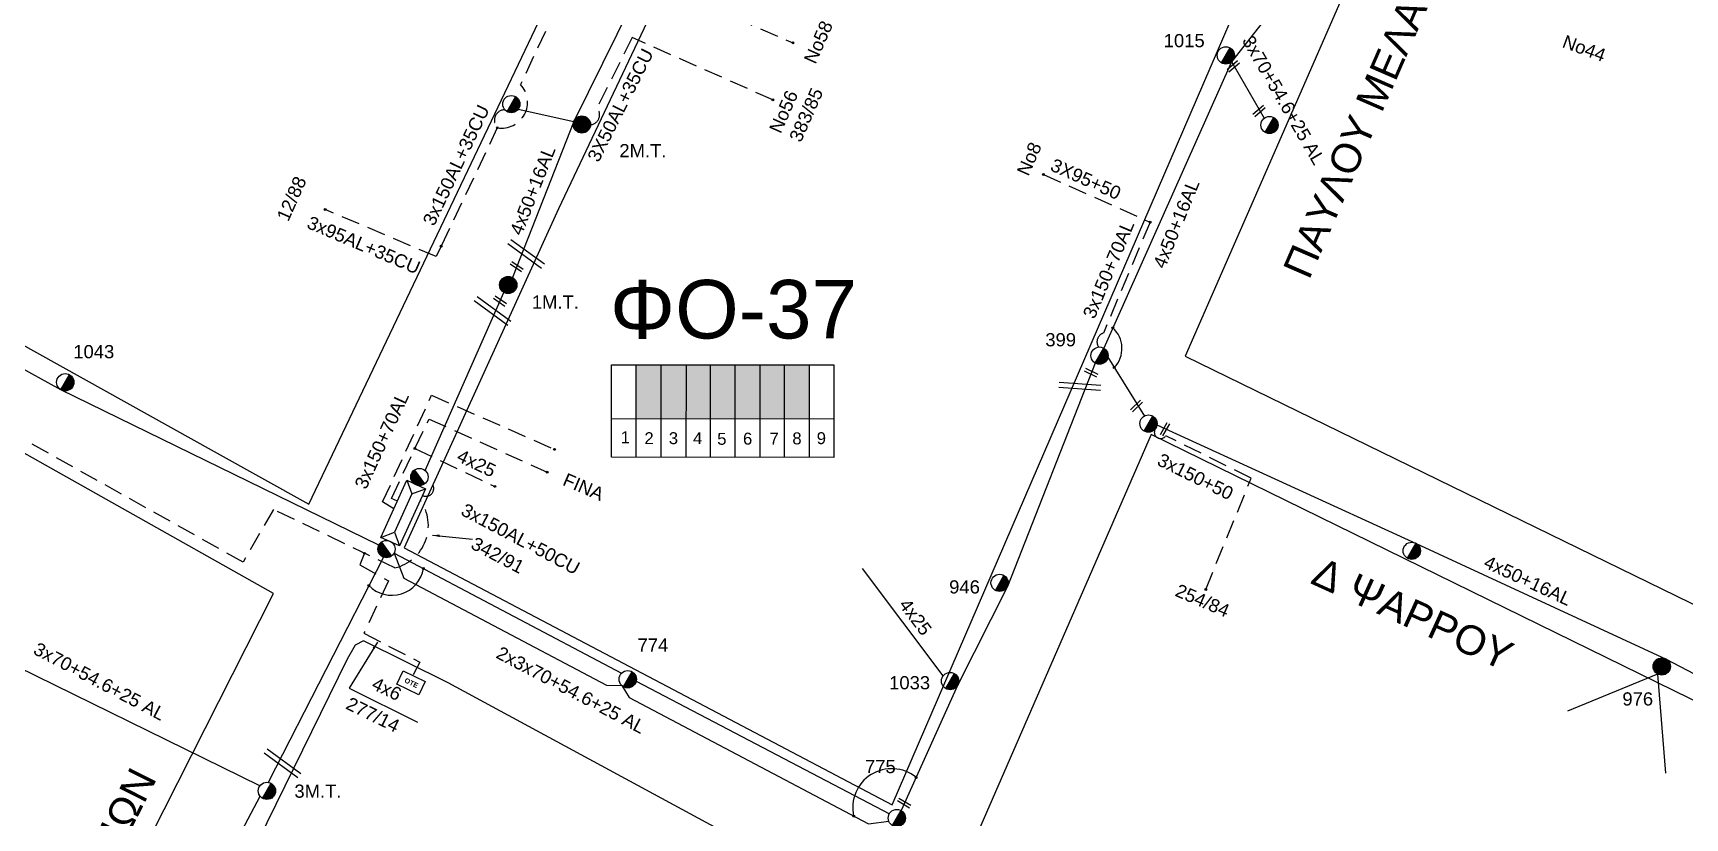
# Model space of a CAD drawing. Header units: millimetres. Extents: x 1020 to 3238, y 796 to 1818.
# Drawn here: x 1877 to 2102.6, y 1522.9 to 1630.1 of the extents above; entities that cross this region are included whole.
import ezdxf
from ezdxf.enums import TextEntityAlignment as Align

# ---------------------------------------------------------------- set-up
doc = ezdxf.new("R2010")
doc.units = ezdxf.units.MM
doc.linetypes.add('DASHED', pattern=[19.05, 12.7, -6.35])
for name, color, linetype, lineweight in [('3x150+50', 7, 'Continuous', 30), ('3x150+70AL', 7, 'DASHED', 30), ('3x150AL+35CU', 7, 'Continuous', 30), ('3x150AL+50CU', 7, 'Continuous', 30), ('3x70+54.6+25 AL', 7, 'SYN_LINE', 30), ('3X95+50', 7, 'Continuous', 30), ('3x95AL+35CU', 7, 'Continuous', 30), ('4x25', 7, 'Continuous', 30), ('4x50+16AL', 7, 'Continuous', 30), ('Υπόβαθρο ΔΕΗ', 7, 'Continuous', 30)]:
    doc.layers.add(name, color=color, linetype=linetype, lineweight=lineweight)
for name, color, linetype in [('3X50AL+35CU', 7, 'Continuous'), ('Pillar OTE', 7, 'Continuous'), ('text οδών', 7, 'Continuous'), ('text_kalodion', 7, 'Continuous'), ('Επιγραφές - Σχήματα', 7, 'Continuous'), ('Καλώδια ΧΤ   3x150AL+50CU', 7, 'DASHED'), ('Καλώδια ΧΤ   3x150AL+50XLPE', 7, 'DASHED'), ('Μηχανική τομή', 7, 'Continuous'), ('Στύλος Ξύλινος', 7, 'Continuous'), ('Στύλος Ξύλινος @ 1', 7, 'Continuous'), ('Στύλος ΦΜ', 7, 'Continuous'), ('Στύλος ΦΜ @ 1', 7, 'Continuous'), ('Συνδέσεις', 7, 'Continuous'), ('Τομή', 7, 'Continuous'), ('Υποσταθμός εναέριος 2 στύλων', 7, 'Continuous'), ('Υποσταθμός πόλεως', 7, 'Continuous')]:
    doc.layers.add(name, color=color, linetype=linetype)
doc.styles.add('arial', font='arial.ttf')
doc.styles.get("Standard").update_dxf_attribs({"font": 'arial.ttf'})
doc.linetypes.add('SYN_LINE', pattern='A,0.5,-0.0001,["/\\/\\/\\/",Standard,S=0.1,R=0,X=0,Y=-0.05],-0.25', length=0.7501)
doc.dimstyles.new('ISO-25', dxfattribs={"dimtxt": 2.5, "dimasz": 2.5, "dimexe": 1.25, "dimexo": 0.625, "dimtad": 1, "dimtxsty": 'Standard', "dimcen": 2.5, "dimadec": 0, "dimazin": 0, "dimtfac": 1, "dimtmove": 0, "dimatfit": 3, "dimfxl": 1, "dimarcsym": 0})

# ---------------------------------------------------------------- blocks, each defined once
blk = doc.blocks.new('ΥΠΑΡΧΩΝ ΤΣΙΜΕΝΤΕΝΙΟΣ ΣΤΥΛΟΣ')
at = {"layer": 'Στύλος ΦΜ'}
blk.add_hatch(color=7, dxfattribs=at).paths.add_polyline_path([(-1.29, -2.28, 0.574793), (2.62, 0, 0.268822), (1.3, 2.27)])
at = {"layer": 'Στύλος ΦΜ', "color": 7}
blk.add_line((-1.29, -2.28), (1.3, 2.27), dxfattribs=at)
blk.add_circle((0, 0), 2.62, dxfattribs=at)
at = {"layer": 'Στύλος ΦΜ', "flags": 4}
for tag, p in [('ΑΡΙΘΜΟΣ', (-4.68, 8.05)), ('ΤΥΠΟΣ', (-4.91, 3.03))]:
    blk.add_attdef(tag, p, '', height=4, dxfattribs=at)
blk = doc.blocks.new('ΥΠΑΡΧΩΝ ΞΥΛΙΝΟΣ ΣΤΥΛΟΣ')
at = {"layer": 'Στύλος Ξύλινος'}
h = blk.add_hatch(color=7, dxfattribs=at)
h.paths.add_polyline_path([(-2.62, 0, 0.270008), (-1.29, -2.28), (1.3, 2.27, 0.576266)])
h.paths.add_polyline_path([(-1.29, -2.28, 0.574793), (2.62, 0, 0.268822), (1.3, 2.27)])
at = {"layer": 'Στύλος Ξύλινος', "color": 7}
blk.add_line((-1.29, -2.28), (1.3, 2.27), dxfattribs=at)
blk.add_circle((0, 0), 2.62, dxfattribs=at)
at = {"layer": 'Στύλος Ξύλινος', "flags": 4}
for tag, p in [('ΑΡΙΘΜΟΣ', (-4.91, 8.6)), ('ΤΥΠΟΣ', (-4.85, 3.39))]:
    blk.add_attdef(tag, p, '', height=4, dxfattribs=at)
blk = doc.blocks.new('ΥΠΟΣΤΑΘΜΟΣ ΕΝΑΕΡΙΟΣ ΕΠΙ 2 ΣΤΥΛΩΝ')
at = {"layer": 'Υποσταθμός εναέριος 2 στύλων', "linetype": 'Continuous'}
for points in [[(-11.97, -2.11, 0.574793), (-8.45, -0.07, 0.268822), (-9.64, 1.98)], [(9.68, -2.15, 0.574793), (13.19, -0.1, 0.268822), (12.01, 1.95)]]:
    blk.add_hatch(color=256, dxfattribs=at).paths.add_polyline_path(points)
for p, q in [((-11.97, -2.11), (-9.64, 1.98)), ((9.68, -2.15), (12.01, 1.95))]:
    blk.add_line(p, q, dxfattribs=at)
for centre in [(-10.81, -0.07), (10.84, -0.1)]:
    blk.add_circle(centre, 2.36, dxfattribs=at)
at = {"layer": 'Υποσταθμός πόλεως', "linetype": 'Continuous', "ltscale": 40}
blk.add_lwpolyline([(-8.57, 2.82), (8.57, 2.82), (8.57, -2.82), (-8.57, -2.82)], close=True, dxfattribs=at)
for points in [[(-5.75, 0), (-8.57, 2.82)], [(-8.57, -2.82), (-5.75, 0)], [(-5.75, 0), (5.75, 0)], [(5.75, 0), (8.57, 2.82)], [(8.57, -2.82), (5.75, 0)]]:
    blk.add_lwpolyline(points, dxfattribs=at)
at = {"layer": 'Υποσταθμός εναέριος 2 στύλων', "ltscale": 40, "flags": 1}
for tag, p in [('ΜΕΤΑΣΧΗΜΑΤΙΣΜΟΣ', (14.09, 2.51)), ('ΙΣΧΥΣ', (14.07, -0.28)), ('ΑΡΙΘΜΟΣ', (14.19, -3))]:
    blk.add_attdef(tag, p, '', height=1.8, dxfattribs=at)
blk = doc.blocks.new('_ΣΥΝΔΕΣΗ')
at = {"layer": 'Συνδέσεις', "linetype": 'SYN_LINE', "ltscale": 40}
blk.add_hatch(color=256, dxfattribs=at).paths.add_polyline_path([(0.5, -0.01, 1), (-0.5, -0.01, 1)])
at = {"layer": 'Συνδέσεις'}
blk.add_circle((0, -0.01), 0.5, dxfattribs=at)
blk = doc.blocks.new('ΜΗΧΑΝΙΚΗ ΤΟΜΗ')
at = {"layer": 'Μηχανική τομή', "ltscale": 40}
for p, q in [((-1.89, 0.78), (5.68, 0.78)), ((-1.89, -0.78), (5.68, -0.78))]:
    blk.add_line(p, q, dxfattribs=at)
blk = doc.blocks.new('ΤΟΜΗ')
at = {"layer": 'Τομή', "ltscale": 40}
for p, q in [((-5.68, 0), (17.06, 0)), ((-5.68, -2.77), (17.06, -2.77))]:
    blk.add_line(p, q, dxfattribs=at)
blk = doc.blocks.new('PILLAR ΟΤΕ')
at = {"layer": 'Pillar OTE', "ltscale": 40}
blk.add_lwpolyline([(-3.31, 2.02), (3.39, 2.02), (3.39, -1.99), (-3.31, -1.99)], close=True, dxfattribs=at)
at = {"layer": 'Pillar OTE', "insert": (-1.81, 0.71), "char_height": 1.3575, "width": 109.961, "attachment_point": 1}
blk.add_mtext('{\\fArial|b1|i0|c161|p34;OTE}', dxfattribs=at)

msp = doc.modelspace()

# ---------------------------------------------------------------- hatches: boundary and pattern name
at = {"layer": 'Καλώδια ΧΤ   3x150AL+50CU', "linetype": 'DASHED', "lineweight": -3, "ltscale": 0.2}
h = msp.add_hatch(color=30, dxfattribs=at)
h.dxf.hatch_style = 1
h.paths.add_polyline_path([(1962.83, 1584.77), (1959.39, 1584.77), (1959.39, 1577.41), (1962.83, 1577.4)])
h = msp.add_hatch(color=173, dxfattribs=at)
h.dxf.hatch_style = 1
h.paths.add_polyline_path([(1962.83, 1577.4), (1966.27, 1577.4), (1966.27, 1584.77), (1962.83, 1584.77)])
h = msp.add_hatch(color=1, dxfattribs=at)
h.dxf.hatch_style = 1
h.paths.add_polyline_path([(1969.56, 1584.77), (1966.27, 1584.77), (1966.27, 1577.4), (1969.56, 1577.4)])
h = msp.add_hatch(color=85, dxfattribs=at)
h.dxf.hatch_style = 1
h.paths.add_polyline_path([(1969.56, 1577.4), (1972.95, 1577.39), (1972.95, 1584.77), (1969.56, 1584.77)])
h = msp.add_hatch(color=151, dxfattribs=at)
h.dxf.hatch_style = 1
h.paths.add_polyline_path([(1972.95, 1577.39), (1976.35, 1577.39), (1976.35, 1584.77), (1972.95, 1584.77)])
at = {"layer": 'Καλώδια ΧΤ   3x150AL+50XLPE', "linetype": 'DASHED', "lineweight": -3, "ltscale": 0.2}
h = msp.add_hatch(color=27, dxfattribs=at)
h.dxf.hatch_style = 1
h.paths.add_polyline_path([(1979.68, 1584.77), (1976.35, 1584.77), (1976.35, 1577.39), (1979.68, 1577.39)])
h = msp.add_hatch(color=6, dxfattribs=at)
h.dxf.hatch_style = 1
h.paths.add_polyline_path([(1983.07, 1584.77), (1979.68, 1584.77), (1979.68, 1577.39), (1983.07, 1577.38)])

# ---------------------------------------------------------------- linework, layer by layer
at = {"layer": '3x150+50', "color": 62, "linetype": 'DASHED', "lineweight": -3, "ltscale": 0.2}
for points in [[(1932.79, 1645.1), (1950.23, 1637.22), (1943.63, 1623.05, -0.72073), (1940.45, 1617.15, 1.792109)], [(1940.45, 1617.15, -0.635163), (1941.45, 1619.62, -1.268667)]]:
    msp.add_lwpolyline(points, format="xyb", dxfattribs=at)
at = {"layer": '3x150+70AL', "color": 62, "linetype": 'DASHED', "lineweight": -3, "ltscale": 0.2}
msp.add_lwpolyline([(1968.12, 1649), (1962.38, 1636.72), (1980.83, 1628.75)], dxfattribs=at)
at = {"layer": '3x150+70AL', "color": 6, "lineweight": -3, "ltscale": 0.2}
msp.add_lwpolyline([(2029.59, 1604.26), (2023.23, 1589.1, 0.507991), (2022.57, 1587.19, 1.311817)], format="xyb", dxfattribs=at)
at = {"layer": '3x150+70AL', "color": 85, "lineweight": -3, "ltscale": 0.2}
msp.add_lwpolyline([(1926.32, 1565.09), (1924.79, 1566.04), (1931.48, 1580.6), (1948.26, 1573.22)], dxfattribs=at)
at = {"layer": '3x150+70AL', "color": 151, "lineweight": -3, "ltscale": 0.2}
msp.add_lwpolyline([(1926.8, 1566.15), (1925.98, 1566.52), (1931.12, 1577.36), (1947.25, 1570.11)], dxfattribs=at)
at = {"layer": '3x150AL+35CU', "color": 62, "linetype": 'DASHED', "lineweight": -3, "ltscale": 0.2}
msp.add_lwpolyline([(1940.45, 1617.15), (1932.78, 1600.98)], dxfattribs=at)
at = {"layer": '3x150AL+50CU', "color": 27, "linetype": 'DASHED', "lineweight": -3, "ltscale": 0.2}
msp.add_lwpolyline([(1929.95, 1566.27, -0.526519), (1926.47, 1557.02), (1909.88, 1565.01), (1905.74, 1557.81), (1816.41, 1607.8), (1796.84, 1568.37)], format="xyb", dxfattribs=at)
at = {"layer": '3x150AL+50CU', "color": 85, "linetype": 'DASHED', "lineweight": -3, "ltscale": 0.2}
msp.add_lwpolyline([(2037.2, 1554.08), (2043.42, 1569.3), (2031.75, 1575.07, -0.979487), (2030.31, 1576.02, -42.508201)], format="xyb", dxfattribs=at)
at = {"layer": '3x150AL+50CU', "color": 30, "linetype": 'DASHED', "lineweight": -3, "ltscale": 0.2}
msp.add_lwpolyline([(1930.88, 1568.96, -1.124877), (1930.24, 1566.9, 0.393759)], format="xyb", dxfattribs=at)
at = {"layer": '3x150AL+50CU', "color": 27, "linetype": 'DASHED', "lineweight": -3, "ltscale": 0.2}
msp.add_lwpolyline([(1922.32, 1559.02), (1921.66, 1557.43), (1925.6, 1555.24), (1922.23, 1548.12), (1929.86, 1544.13), (1928.96, 1542.42)], dxfattribs=at)
at = {"layer": '3X50AL+35CU', "color": 62, "linetype": 'DASHED', "lineweight": -3, "ltscale": 0.2}
msp.add_lwpolyline([(1978.09, 1620.95), (1958.88, 1629.46), (1954.05, 1619.87, -0.616371), (1953.18, 1617.55, 3.843004)], format="xyb", dxfattribs=at)
at = {"layer": '3x70+54.6+25 AL', "color": 85, "linetype": 'SYN_LINE', "lineweight": -3, "ltscale": 10}
msp.add_lwpolyline([(2040.41, 1626.72), (2045.19, 1618.45)], dxfattribs=at)
at = {"layer": '3x70+54.6+25 AL', "color": 62, "linetype": 'SYN_LINE', "lineweight": -3, "ltscale": 10}
msp.add_lwpolyline([(1943.3, 1619.67), (1950.9, 1618)], dxfattribs=at)
at = {"layer": '3x70+54.6+25 AL', "color": 173, "linetype": 'SYN_LINE', "lineweight": -3, "ltscale": 20}
for points in [[(1926.36, 1559.06), (1957.42, 1542.64)], [(1959.41, 1541.54), (1993.99, 1523.45)]]:
    msp.add_lwpolyline(points, dxfattribs=at)
at = {"layer": '3x70+54.6+25 AL', "color": 6, "linetype": 'SYN_LINE', "lineweight": -3, "ltscale": 20}
for points in [[(1926.36, 1559.06), (1927.67, 1555.64), (1955.37, 1541.02), (1957.47, 1540.95), (1958.45, 1539.31), (1991.13, 1522.06), (1993.91, 1522.42)], [(1908.03, 1527.27), (1869.76, 1546.01)]]:
    msp.add_lwpolyline(points, dxfattribs=at)
at = {"layer": '3X95+50', "color": 6, "linetype": 'DASHED', "lineweight": -3, "ltscale": 0.2}
msp.add_lwpolyline([(2015.03, 1610.75), (2029.59, 1604.26)], dxfattribs=at)
at = {"layer": '3x95AL+35CU', "color": 62, "linetype": 'DASHED', "lineweight": -3, "ltscale": 0.2}
msp.add_lwpolyline([(1932.78, 1600.98), (1932.1, 1599.54), (1916.93, 1605.98)], dxfattribs=at)
at = {"layer": '4x25', "color": 151, "linetype": 'DASHED', "lineweight": -3, "ltscale": 0.2}
msp.add_lwpolyline([(1929.2, 1573.33), (1940.1, 1568.15)], dxfattribs=at)
at = {"layer": '4x25', "color": 85, "linetype": 'SYN_LINE', "lineweight": -3, "ltscale": 17}
for points in [[(2001.36, 1542.29), (1990.34, 1556.96)], [(2098.89, 1542.53), (2086.61, 1537.45)], [(2098.89, 1542.53), (2099.97, 1529.01)]]:
    msp.add_lwpolyline(points, dxfattribs=at)
at = {"layer": '4x50+16AL', "color": 62, "lineweight": -3, "ltscale": 0.2}
msp.add_lwpolyline([(1981.26, 1679.25), (1968.53, 1653.68), (1950.9, 1618), (1942.53, 1596.69)], dxfattribs=at)
at = {"layer": '4x50+16AL', "color": 85, "lineweight": -3, "ltscale": 0.2}
for points in [[(2063.3, 1655.49), (2055.95, 1645.61), (2040.73, 1626.16), (2023.27, 1587.05)], [(2023.84, 1585.8), (2028.82, 1577.77)], [(2030.54, 1576.55), (2065.93, 1560.38), (2100.06, 1544.58), (2136.21, 1525.6)]]:
    msp.add_lwpolyline(points, dxfattribs=at)
at = {"layer": '4x50+16AL', "color": 1, "lineweight": -3, "ltscale": 0.2}
msp.add_lwpolyline([(1924.26, 1560.11), (1880.86, 1581.35), (1851.02, 1597.78), (1828.58, 1612.02)], dxfattribs=at)
at = {"layer": '4x50+16AL', "color": 30, "lineweight": -3, "ltscale": 0.2}
msp.add_lwpolyline([(1930.6, 1570.31), (1941.36, 1594.64)], dxfattribs=at)
at = {"layer": '4x50+16AL', "color": 6, "lineweight": -3, "ltscale": 0.2}
for points in [[(2022.11, 1585), (2010.11, 1554.48), (2003.3, 1540.95), (1995.59, 1523.87)], [(1873.89, 1455.42), (1885.32, 1481.42), (1901.01, 1512.52), (1908.04, 1525.85)]]:
    msp.add_lwpolyline(points, dxfattribs=at)
at = {"layer": '4x50+16AL', "color": 173, "lineweight": -3, "ltscale": 0.2}
msp.add_lwpolyline([(1924.89, 1558.5), (1909.17, 1527.73)], dxfattribs=at)
at = {"layer": 'Pillar OTE', "lineweight": -3, "ltscale": 40}
for points in [[(1956.06, 1572.13), (1956.06, 1584.77), (1986.39, 1584.77), (1986.39, 1572.1), (1956.06, 1572.13)], [(1959.39, 1572.12), (1959.39, 1584.77)], [(1962.83, 1572.12), (1962.83, 1584.77)], [(1966.26, 1572.12), (1966.27, 1584.77)], [(1969.56, 1572.11), (1969.56, 1584.77)], [(1972.95, 1572.11), (1972.95, 1584.77)], [(1976.34, 1572.11), (1976.35, 1584.77)], [(1979.68, 1572.1), (1979.68, 1584.77)], [(1983.07, 1572.1), (1983.07, 1584.77)], [(1956.06, 1577.41), (1986.39, 1577.38)]]:
    msp.add_lwpolyline(points, dxfattribs=at)
at = {"layer": 'text_kalodion', "linetype": 'Continuous', "lineweight": -3, "ltscale": 0.2}
msp.add_lwpolyline([(1920.21, 1540.59), (1929.53, 1535.96)], dxfattribs=at)
at = {"layer": 'Υπόβαθρο ΔΕΗ', "color": 7, "lineweight": -3}
for points in [[(1879.61, 1716.11), (1829.76, 1613.02), (1901.78, 1572.92), (1914.69, 1565.72), (1970.09, 1682.05), (1944.25, 1689.15), (1936.45, 1691.63), (1904.08, 1705.03)], [(1982.92, 1678.05), (1948.81, 1606.09), (1927.75, 1559.78), (1994.38, 1524.68), (2052.32, 1658.97)], [(2064.43, 1654.65), (2034.37, 1585.96), (2210.65, 1499.91), (2257.81, 1581.16)], [(1824.44, 1601.6), (1814.09, 1579.06), (1779.87, 1506.9), (1866.87, 1468.61), (1909.88, 1553.55)], [(2029.73, 1575.26), (2005.25, 1519.02), (2059.59, 1490.57), (2159.63, 1438.29), (2170.3, 1432.94), (2204.73, 1489.46)], [(1933.74, 1541.33), (1922.16, 1547.08), (1921.04, 1546.48), (1919.93, 1544.57), (1879.73, 1462.66), (1935.54, 1438.31), (1953.59, 1430.81), (1988.8, 1511.49)]]:
    msp.add_lwpolyline(points, close=True, dxfattribs=at)
for centre, radius, start, end in [((2021.99, 1587), 3.77, 316.3035, 48.0853), ((1994.32, 1524.27), 5.33, 51.3676, 192.4733)]:
    msp.add_arc(centre, radius, start, end, dxfattribs=at)
at = {"layer": 'Υπόβαθρο ΔΕΗ', "lineweight": -3}
msp.add_arc((1926.05, 1557.64), 4.36, 223.8854, 350.9384, dxfattribs=at)

# ---------------------------------------------------------------- block references
at = {"layer": 'Pillar OTE', "xscale": 0.5, "yscale": 0.5, "zscale": 0.5, "rotation": 333.9999999999999}
msp.add_blockref('PILLAR ΟΤΕ', (1928.65, 1541.33), dxfattribs=at)
at = {"layer": 'Μηχανική τομή', "lineweight": -3}
for p, xscale, yscale, zscale, rotation in [((2040.59, 1625.26), 0.2499999999999676, 0.2499999999999676, 0.2499999999999676, 40.28946535515674), ((2044.12, 1619.16), 0.2499999999999676, 0.2499999999999676, 0.2499999999999676, 40.28946535515674), ((1942.71, 1598.47), 0.2499999999999677, 0.2499999999999677, 0.2499999999999677, 325.1624845921152), ((1940.43, 1593.77), 0.2499999999999677, 0.2499999999999677, 0.2499999999999677, 325.1624845921152), ((2021.1, 1583.93), 0.2499999999999676, 0.2499999999999676, 0.2499999999999676, 333.7545655272146), ((2028.08, 1579.48), 0.2499999999999677, 0.2499999999999677, 0.2499999999999677, 223.8569667708333), ((2031.41, 1575.57), 0.2499999999999676, 0.2499999999999676, 0.2499999999999676, 60.7254351308212), ((1995.61, 1525.17), 0.2499999999999676, 0.2499999999999676, 0.2499999999999676, 328.8342744110756)]:
    msp.add_blockref('ΜΗΧΑΝΙΚΗ ΤΟΜΗ', p, dxfattribs=dict(at, xscale=xscale, yscale=yscale, zscale=zscale, rotation=rotation))
at = {"layer": 'Στύλος Ξύλινος @ 1', "lineweight": -3, "ltscale": 40}
ref = msp.add_blockref('ΥΠΑΡΧΩΝ ΞΥΛΙΝΟΣ ΣΤΥΛΟΣ', (1952, 1617.59), dxfattribs=dict(at, xscale=0.4499999999997228, yscale=0.4499999999997228, zscale=0.4499999999997228))
ref.add_attrib('ΤΥΠΟΣ', '2M.T.', (1957.12, 1613.12), dxfattribs={"layer": 'Στύλος Ξύλινος', "height": 1.8, "rotation": 360, "flags": 4})
ref = msp.add_blockref('ΥΠΑΡΧΩΝ ΞΥΛΙΝΟΣ ΣΤΥΛΟΣ', (1941.94, 1595.67), dxfattribs=dict(at, xscale=0.4499999999997228, yscale=0.4499999999997228, zscale=0.4499999999997228))
ref.add_attrib('ΤΥΠΟΣ', '1M.T.', (1945.17, 1592.44), dxfattribs={"layer": 'Στύλος Ξύλινος', "height": 1.8, "rotation": 360, "flags": 4})
ref = msp.add_blockref('ΥΠΑΡΧΩΝ ΞΥΛΙΝΟΣ ΣΤΥΛΟΣ', (2099.48, 1543.56), dxfattribs=dict(at, xscale=0.4499999999997183, yscale=0.4499999999997183, zscale=0.4499999999997183))
ref.add_attrib('ΤΥΠΟΣ', '976', (2094.1, 1538.23), dxfattribs={"layer": 'Στύλος Ξύλινος', "height": 1.8, "flags": 4})
at = {"layer": 'Στύλος ΦΜ @ 1', "lineweight": -3, "ltscale": 40}
ref = msp.add_blockref('ΥΠΑΡΧΩΝ ΤΣΙΜΕΝΤΕΝΙΟΣ ΣΤΥΛΟΣ', (2039.94, 1627.03), dxfattribs=dict(at, xscale=0.4500000000000229, yscale=0.4500000000000229, zscale=0.4500000000000229))
ref.add_attrib('ΤΥΠΟΣ', '1015', (2031.46, 1628.15), dxfattribs={"layer": 'Στύλος ΦΜ', "height": 1.8, "flags": 4})
for p, xscale, yscale, zscale in [((1942.36, 1620.37), 0.4500000000001666, 0.4500000000001666, 0.4500000000001666), ((2045.91, 1617.52), 0.4500000000000229, 0.4500000000000229, 0.4500000000000229), ((2029.38, 1576.74), 0.4500000000000229, 0.4500000000000229, 0.4500000000000229), ((2065.34, 1559.36), 0.4500000000000229, 0.4500000000000229, 0.4500000000000229)]:
    msp.add_blockref('ΥΠΑΡΧΩΝ ΤΣΙΜΕΝΤΕΝΙΟΣ ΣΤΥΛΟΣ', p, dxfattribs=dict(at, xscale=xscale, yscale=yscale, zscale=zscale))
ref = msp.add_blockref('ΥΠΑΡΧΩΝ ΤΣΙΜΕΝΤΕΝΙΟΣ ΣΤΥΛΟΣ', (2022.69, 1586.02), dxfattribs=dict(at, xscale=0.4500000000000229, yscale=0.4500000000000229, zscale=0.4500000000000229))
ref.add_attrib('ΤΥΠΟΣ', '399', (2015.29, 1587.29), dxfattribs={"layer": 'Στύλος ΦΜ', "height": 1.8, "flags": 4})
ref = msp.add_blockref('ΥΠΑΡΧΩΝ ΤΣΙΜΕΝΤΕΝΙΟΣ ΣΤΥΛΟΣ', (1881.44, 1582.38), dxfattribs=dict(at, xscale=0.4499999999997725, yscale=0.4499999999997725, zscale=0.4499999999997725))
ref.add_attrib('ΤΥΠΟΣ', '1043', (1882.54, 1585.66), dxfattribs={"layer": 'Στύλος ΦΜ', "height": 1.8, "flags": 4})
ref = msp.add_blockref('ΥΠΑΡΧΩΝ ΤΣΙΜΕΝΤΕΝΙΟΣ ΣΤΥΛΟΣ', (2009.05, 1554.98), dxfattribs=dict(at, xscale=0.4500000000000229, yscale=0.4500000000000229, zscale=0.4500000000000229))
ref.add_attrib('ΤΥΠΟΣ', '946', (2002.16, 1553.53), dxfattribs={"layer": 'Στύλος ΦΜ', "height": 1.8, "flags": 4})
ref = msp.add_blockref('ΥΠΑΡΧΩΝ ΤΣΙΜΕΝΤΕΝΙΟΣ ΣΤΥΛΟΣ', (1958.26, 1541.82), dxfattribs=dict(at, xscale=0.4500000000001977, yscale=0.4500000000001977, zscale=0.4500000000001977))
ref.add_attrib('ΤΥΠΟΣ', '774', (1959.6, 1545.59), dxfattribs={"layer": 'Στύλος ΦΜ', "height": 1.8, "flags": 4})
ref = msp.add_blockref('ΥΠΑΡΧΩΝ ΤΣΙΜΕΝΤΕΝΙΟΣ ΣΤΥΛΟΣ', (2002.29, 1541.57), dxfattribs=dict(at, xscale=0.4500000000000229, yscale=0.4500000000000229, zscale=0.4500000000000229))
ref.add_attrib('ΤΥΠΟΣ', '1033', (1993.96, 1540.44), dxfattribs={"layer": 'Στύλος ΦΜ', "height": 1.8, "flags": 4})
ref = msp.add_blockref('ΥΠΑΡΧΩΝ ΤΣΙΜΕΝΤΕΝΙΟΣ ΣΤΥΛΟΣ', (1995.01, 1522.85), dxfattribs=dict(at, xscale=0.4500000000000229, yscale=0.4500000000000229, zscale=0.4500000000000229))
ref.add_attrib('ΤΥΠΟΣ', '775', (1990.66, 1528.99), dxfattribs={"layer": 'Στύλος ΦΜ', "height": 1.8, "flags": 4})
ref = msp.add_blockref('ΥΠΑΡΧΩΝ ΤΣΙΜΕΝΤΕΝΙΟΣ ΣΤΥΛΟΣ', (1908.98, 1526.57), dxfattribs=dict(at, xscale=0.4500000000000229, yscale=0.4500000000000229, zscale=0.4500000000000229))
ref.add_attrib('ΤΥΠΟΣ', '3M.T.', (1912.74, 1525.63), dxfattribs={"layer": 'Στύλος ΦΜ', "height": 1.8, "flags": 4})
at = {"layer": 'Συνδέσεις', "lineweight": -3, "xscale": 0.25, "yscale": 0.25, "zscale": 0.25}
for p in [(1980.83, 1628.75), (1978.09, 1620.96), (1940.45, 1617.15), (2015.03, 1610.76), (1916.93, 1605.98), (2029.59, 1604.26), (1932.78, 1600.98), (2024.51, 1589.81), (2024.71, 1584.4), (1929.2, 1573.33), (1948.26, 1573.22), (1947.25, 1570.11), (1940.1, 1568.16), (1922.32, 1559.02), (1930.35, 1556.95), (1922.91, 1554.62), (2037.21, 1554.08), (1997.64, 1528.4), (1989.12, 1523.12)]:
    msp.add_blockref('_ΣΥΝΔΕΣΗ', p, dxfattribs=at)
at = {"layer": 'Τομή', "lineweight": -3, "xscale": 0.2499999999999996, "yscale": 0.2499999999999996, "zscale": 0.2499999999999996}
for p, rotation in [((1943.46, 1601.06), 323.7669791243418), ((1938.85, 1593.25), 323.7669791243418), ((2018.61, 1582.29), 355.8903843398916), ((1910.16, 1531.47), 323.7669791243418)]:
    msp.add_blockref('ΤΟΜΗ', p, dxfattribs=dict(at, rotation=rotation))
at = {"layer": 'Υποσταθμός εναέριος 2 στύλων', "lineweight": -3, "xscale": 0.5000000000002034, "yscale": 0.5000000000002034, "zscale": 0.5000000000002034, "rotation": 245.5436505869872}
msp.add_blockref('ΥΠΟΣΤΑΘΜΟΣ ΕΝΑΕΡΙΟΣ ΕΠΙ 2 ΣΤΥΛΩΝ', (1927.6, 1564.51), dxfattribs=at)

# ---------------------------------------------------------------- texts
at = {"lineweight": -3, "ltscale": 30, "char_height": 1.63, "width": 11.2573, "attachment_point": 1}
for s, insert in [('1', (1957.3, 1575.69)), ('2', (1960.54, 1575.56)), ('3', (1963.87, 1575.56)), ('4', (1967.18, 1575.56)), ('5', (1970.48, 1575.47)), ('6', (1974, 1575.5)), ('7', (1977.63, 1575.5)), ('8', (1980.74, 1575.53)), ('9', (1984.07, 1575.56))]:
    msp.add_mtext(s, dxfattribs=dict(at, insert=insert))
at = {"layer": 'text οδών', "lineweight": -3}
for s, rotation, p in [('ΠΑΥΛΟΥ ΜΕΛΑ', 66.486, (2057.59, 1615.71)), ('ΑΚΑΚΙΩΝ', 63.1458, (1886.66, 1518.18))]:
    msp.add_text(s, height=4, rotation=rotation, dxfattribs=at).set_placement(p, align=Align.MIDDLE_CENTER)
at = {"layer": 'text οδών', "lineweight": -3, "ltscale": 40, "insert": (2053, 1558.62), "char_height": 2, "width": 59.5758, "attachment_point": 1, "rotation": 335.5693}
msp.add_mtext('{\\H2x;Δ ΨAPPOY\\fMS Shell Dlg|b0|i0|c0|p0;\\H0.35416x;\\P} ', dxfattribs=at)
at = {"layer": 'text_kalodion', "linetype": 'Continuous', "lineweight": -3, "ltscale": 0.2}
for s, rotation, p in [('3x70+54.6+25 AL', 300.0493, (2047.84, 1620.92)), ('3X50AL+35CU', 63.2461, (1957.26, 1620.24)), ('3x150AL+35CU', 64.6337, (1934.82, 1612.04)), ('4x50+16AL', 68.5607, (1945.27, 1608.59)), ('3X95+50', 335.9742, (2020.83, 1610.14)), ('4x50+16AL', 67.9621, (2033.17, 1604.04)), ('3x95AL+35CU', 336.9944, (1922.21, 1601.13)), ('3x150+70AL', 67.2251, (2023.92, 1597.81)), ('3x150+70AL', 65.32, (1924.66, 1574.45)), ('4x25', 334.6104, (1937.61, 1571.33)), ('3x150+50', 333.6642, (2035.79, 1569.5)), ('3x150AL+50CU', 332.1777, (1943.63, 1560.98)), ('4x50+16AL', 335.1548, (2081.19, 1555.3)), ('4x25', 306.9153, (1997.56, 1550.33)), ('3x70+54.6+25 AL', 332.1777, (1886.13, 1541.53)), ('2x3x70+54.6+25 AL', 332.1777, (1950.5, 1540.36)), ('4x6', 334, (1925.35, 1540.5))]:
    msp.add_text(s, height=1.8, rotation=rotation, dxfattribs=at).set_placement(p, align=Align.MIDDLE_CENTER)
at = {"layer": 'text_kalodion', "linetype": 'Continuous', "lineweight": -3, "ltscale": 0.2, "char_height": 1.8, "width": 9.1232, "attachment_point": 1}
for s, insert, rotation in [('342/91', (1937.53, 1561.35), 332.1777), ('277/14', (1920.4, 1539.47), 334)]:
    msp.add_mtext(s, dxfattribs=dict(at, insert=insert, rotation=rotation))
at = {"layer": 'Επιγραφές - Σχήματα', "lineweight": -3, "insert": (1955.82, 1596.36), "char_height": 8, "width": 15.5504, "attachment_point": 1, "style": 'arial'}
msp.add_mtext('ΦO-37', dxfattribs=at)
at = {"layer": 'Υπόβαθρο ΔΕΗ', "lineweight": -3, "char_height": 1.8, "width": 9.1232, "attachment_point": 1, "style": 'arial'}
for s, insert, rotation in [('No58', (1982.25, 1626.46), 66.095), ('No44', (2086.38, 1629.88), 339.6901), ('No56\\P383/85', (1977.5, 1616.97), 66.095), ('No8', (2011.33, 1611.16), 66.095), ('12/88', (1910.25, 1604.96), 66.095), ('FINA', (1949.95, 1570.05), 336.7944), ('254/84', (2033.58, 1554.91), 336.7944)]:
    msp.add_mtext(s, dxfattribs=dict(at, insert=insert, rotation=rotation))

# ---------------------------------------------------------------- leaders
at = {"layer": 'Επιγραφές - Σχήματα', "ltscale": 40}
for points in [[(1931.58, 1561.5), (1937.08, 1560.97)], [(1924.08, 1546.88), (1920.21, 1540.59)]]:
    msp.add_leader(points, dimstyle='ISO-25', override={"dimasz": 1, "dimtad": 0}, dxfattribs=at)

doc.saveas('drawing.dxf')
